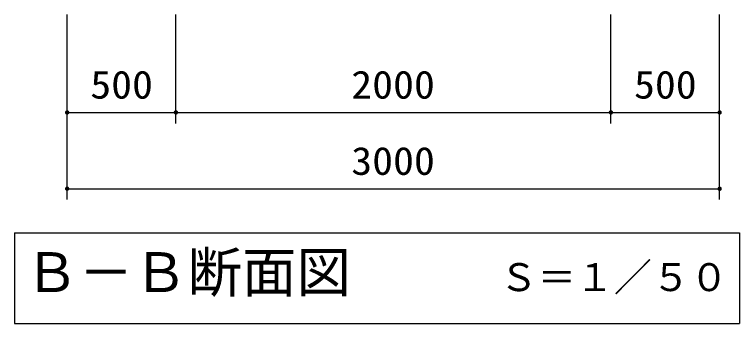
# Model space of a CAD drawing. Units: millimetres, scale not verified. Extents: x -14850 to 14850, y -10500 to 10500.
# Drawn here: x -329 to 3004, y -7814 to -6396 of the extents above; entities that cross this region are included whole.
import ezdxf
from ezdxf.enums import TextEntityAlignment as Align

# ---------------------------------------------------------------- set-up
doc = ezdxf.new("R2010")
doc.units = ezdxf.units.MM
doc.header["$LTSCALE"] = 50
doc.layers.add('0-0_製作', color=5, linetype='Continuous', lineweight=25)
doc.layers.add('0-6_水管', color=3, linetype='Continuous', lineweight=25)
doc.styles.add('ＭＳ ゴシック', font='')
doc.styles.get('ＭＳ ゴシック').set_extended_font_data('MS Gothic')

msp = doc.modelspace()

# ---------------------------------------------------------------- linework, layer by layer
at = {"layer": '0-0_製作', "color": 2}
for p, q in [((-87.32, -6895.61), (-87.32, -6396.3)), ((412.68, -6895.61), (412.68, -6396.3)), ((2412.68, -6895.61), (2412.68, -6396.3)), ((2912.67, -6895.61), (2912.67, -6396.3)), ((-87.32, -6845.61), (412.68, -6845.61)), ((-87.32, -7245.61), (-87.32, -6845.61)), ((412.68, -6845.61), (2412.68, -6845.61)), ((2412.68, -6845.61), (2912.67, -6845.61)), ((2912.67, -7245.61), (2912.67, -6845.61)), ((-87.32, -7195.61), (2912.67, -7195.61))]:
    msp.add_line(p, q, dxfattribs=at)
at = {"layer": '0-0_製作'}
for points in [[(-97.3, -6844.99), (-87.32, -6845.61), (-97.32, -6845.61)], [(-97.32, -6845.61), (-87.32, -6845.61), (-97.25, -6846.87)], [(-97.3, -6844.99), (-87.32, -6835.61), (-87.32, -6845.61)], [(-97.15, -6843.74), (-87.32, -6835.61), (-97.3, -6844.99)], [(-97.25, -6846.87), (-87.32, -6845.61), (-97.01, -6848.1)], [(-96.83, -6842.52), (-87.32, -6835.61), (-97.15, -6843.74)], [(-97.01, -6848.1), (-87.32, -6845.61), (-96.62, -6849.3)], [(-96.37, -6841.36), (-87.32, -6835.61), (-96.83, -6842.52)], [(-96.62, -6849.3), (-87.32, -6845.61), (-96.09, -6850.43)], [(-95.77, -6840.26), (-87.32, -6835.61), (-96.37, -6841.36)], [(-96.09, -6850.43), (-87.32, -6845.61), (-95.41, -6851.49)], [(-95.03, -6839.24), (-87.32, -6835.61), (-95.77, -6840.26)], [(-95.41, -6851.49), (-87.32, -6845.61), (-94.61, -6852.46)], [(-94.17, -6838.33), (-87.32, -6835.61), (-95.03, -6839.24)], [(-94.61, -6852.46), (-87.32, -6845.61), (-93.7, -6853.32)], [(-93.2, -6837.52), (-87.32, -6835.61), (-94.17, -6838.33)], [(-93.7, -6853.32), (-87.32, -6845.61), (-92.68, -6854.06)], [(-92.14, -6836.85), (-87.32, -6835.61), (-93.2, -6837.52)], [(-92.68, -6854.06), (-87.32, -6845.61), (-91.58, -6854.66)], [(-91.01, -6836.32), (-87.32, -6835.61), (-92.14, -6836.85)], [(-91.58, -6854.66), (-87.32, -6845.61), (-90.41, -6855.13)], [(-89.81, -6835.93), (-87.32, -6835.61), (-91.01, -6836.32)], [(-90.41, -6855.13), (-87.32, -6845.61), (-89.2, -6855.44)], [(-88.58, -6835.69), (-87.32, -6835.61), (-89.81, -6835.93)], [(-89.2, -6855.44), (-87.32, -6845.61), (-87.95, -6855.59)], [(-87.95, -6855.59), (-87.32, -6845.61), (-87.32, -6855.61)], [(-87.32, -6835.61), (-77.32, -6845.61), (-87.32, -6845.61)], [(-87.32, -6835.61), (-77.4, -6844.36), (-77.32, -6845.61)], [(-87.32, -6835.61), (-77.64, -6843.13), (-77.4, -6844.36)], [(-87.32, -6835.61), (-78.03, -6841.93), (-77.64, -6843.13)], [(-87.32, -6835.61), (-78.56, -6840.8), (-78.03, -6841.93)], [(-87.32, -6835.61), (-79.23, -6839.74), (-78.56, -6840.8)], [(-87.32, -6835.61), (-80.03, -6838.77), (-79.23, -6839.74)], [(-87.32, -6835.61), (-80.95, -6837.91), (-80.03, -6838.77)], [(-87.32, -6835.61), (-81.97, -6837.17), (-80.95, -6837.91)], [(-87.32, -6835.61), (-83.07, -6836.57), (-81.97, -6837.17)], [(-87.32, -6835.61), (-84.23, -6836.1), (-83.07, -6836.57)], [(-87.32, -6835.61), (-85.45, -6835.79), (-84.23, -6836.1)], [(-87.32, -6835.61), (-86.7, -6835.63), (-85.45, -6835.79)], [(-87.32, -6845.61), (-86.07, -6855.54), (-87.32, -6855.61)], [(-87.32, -6845.61), (-84.84, -6855.3), (-86.07, -6855.54)], [(-87.32, -6845.61), (-83.64, -6854.91), (-84.84, -6855.3)], [(-87.32, -6845.61), (-82.51, -6854.38), (-83.64, -6854.91)], [(-87.32, -6845.61), (-81.45, -6853.7), (-82.51, -6854.38)], [(-87.32, -6845.61), (-80.48, -6852.9), (-81.45, -6853.7)], [(-87.32, -6845.61), (-79.62, -6851.99), (-80.48, -6852.9)], [(-87.32, -6845.61), (-78.88, -6850.97), (-79.62, -6851.99)], [(-87.32, -6845.61), (-78.28, -6849.87), (-78.88, -6850.97)], [(-87.32, -6845.61), (-77.81, -6848.7), (-78.28, -6849.87)], [(-87.32, -6845.61), (-77.5, -6847.49), (-77.81, -6848.7)], [(-87.32, -6845.61), (-77.34, -6846.24), (-77.5, -6847.49)], [(-87.32, -6845.61), (-77.32, -6845.61), (-77.34, -6846.24)], [(402.68, -6845.61), (412.68, -6835.61), (412.68, -6845.61)], [(402.7, -6844.99), (412.68, -6835.61), (402.68, -6845.61)], [(402.68, -6845.61), (412.68, -6845.61), (402.76, -6846.87)], [(402.85, -6843.74), (412.68, -6835.61), (402.7, -6844.99)], [(402.76, -6846.87), (412.68, -6845.61), (402.99, -6848.1)], [(403.17, -6842.52), (412.68, -6835.61), (402.85, -6843.74)], [(402.99, -6848.1), (412.68, -6845.61), (403.38, -6849.3)], [(403.63, -6841.36), (412.68, -6835.61), (403.17, -6842.52)], [(403.38, -6849.3), (412.68, -6845.61), (403.91, -6850.43)], [(404.23, -6840.26), (412.68, -6835.61), (403.63, -6841.36)], [(403.91, -6850.43), (412.68, -6845.61), (404.59, -6851.49)], [(404.97, -6839.24), (412.68, -6835.61), (404.23, -6840.26)], [(404.59, -6851.49), (412.68, -6845.61), (405.39, -6852.46)], [(405.83, -6838.33), (412.68, -6835.61), (404.97, -6839.24)], [(405.39, -6852.46), (412.68, -6845.61), (406.3, -6853.32)], [(406.8, -6837.52), (412.68, -6835.61), (405.83, -6838.33)], [(406.3, -6853.32), (412.68, -6845.61), (407.32, -6854.06)], [(407.86, -6836.85), (412.68, -6835.61), (406.8, -6837.52)], [(407.32, -6854.06), (412.68, -6845.61), (408.42, -6854.66)], [(409, -6836.32), (412.68, -6835.61), (407.86, -6836.85)], [(408.42, -6854.66), (412.68, -6845.61), (409.59, -6855.13)], [(410.19, -6835.93), (412.68, -6835.61), (409, -6836.32)], [(409.59, -6855.13), (412.68, -6845.61), (410.8, -6855.44)], [(411.42, -6835.69), (412.68, -6835.61), (410.19, -6835.93)], [(410.8, -6855.44), (412.68, -6845.61), (412.05, -6855.59)], [(412.05, -6855.59), (412.68, -6845.61), (412.68, -6855.61)], [(412.68, -6835.61), (422.6, -6844.36), (412.68, -6845.61)], [(412.68, -6835.61), (422.36, -6843.13), (422.6, -6844.36)], [(412.68, -6835.61), (421.97, -6841.93), (422.36, -6843.13)], [(412.68, -6835.61), (421.44, -6840.8), (421.97, -6841.93)], [(412.68, -6835.61), (420.77, -6839.74), (421.44, -6840.8)], [(412.68, -6835.61), (419.97, -6838.77), (420.77, -6839.74)], [(412.68, -6835.61), (419.05, -6837.91), (419.97, -6838.77)], [(412.68, -6835.61), (418.04, -6837.17), (419.05, -6837.91)], [(412.68, -6835.61), (416.93, -6836.57), (418.04, -6837.17)], [(412.68, -6835.61), (415.77, -6836.1), (416.93, -6836.57)], [(412.68, -6835.61), (414.55, -6835.79), (415.77, -6836.1)], [(412.68, -6835.61), (413.3, -6835.63), (414.55, -6835.79)], [(412.68, -6845.61), (422.6, -6844.36), (422.68, -6845.61)], [(412.68, -6845.61), (413.93, -6855.54), (412.68, -6855.61)], [(412.68, -6845.61), (415.16, -6855.3), (413.93, -6855.54)], [(412.68, -6845.61), (416.36, -6854.91), (415.16, -6855.3)], [(412.68, -6845.61), (417.49, -6854.38), (416.36, -6854.91)], [(412.68, -6845.61), (418.55, -6853.7), (417.49, -6854.38)], [(412.68, -6845.61), (419.52, -6852.9), (418.55, -6853.7)], [(412.68, -6845.61), (420.38, -6851.99), (419.52, -6852.9)], [(412.68, -6845.61), (421.12, -6850.97), (420.38, -6851.99)], [(412.68, -6845.61), (421.73, -6849.87), (421.12, -6850.97)], [(412.68, -6845.61), (422.19, -6848.7), (421.73, -6849.87)], [(412.68, -6845.61), (422.5, -6847.49), (422.19, -6848.7)], [(412.68, -6845.61), (422.66, -6846.24), (422.5, -6847.49)], [(412.68, -6845.61), (422.68, -6845.61), (422.66, -6846.24)], [(2402.68, -6845.61), (2412.68, -6835.61), (2412.68, -6845.61)], [(2402.7, -6844.99), (2412.68, -6835.61), (2402.68, -6845.61)], [(2402.99, -6848.1), (2402.68, -6845.61), (2412.68, -6845.61)], [(2402.76, -6846.87), (2402.68, -6845.61), (2402.99, -6848.1)], [(2402.85, -6843.74), (2412.68, -6835.61), (2402.7, -6844.99)], [(2403.17, -6842.52), (2412.68, -6835.61), (2402.85, -6843.74)], [(2402.99, -6848.1), (2412.68, -6845.61), (2403.38, -6849.3)], [(2403.63, -6841.36), (2412.68, -6835.61), (2403.17, -6842.52)], [(2403.38, -6849.3), (2412.68, -6845.61), (2403.91, -6850.43)], [(2404.23, -6840.26), (2412.68, -6835.61), (2403.63, -6841.36)], [(2403.91, -6850.43), (2412.68, -6845.61), (2404.59, -6851.49)], [(2404.97, -6839.24), (2412.68, -6835.61), (2404.23, -6840.26)], [(2404.59, -6851.49), (2412.68, -6845.61), (2405.39, -6852.46)], [(2405.83, -6838.33), (2412.68, -6835.61), (2404.97, -6839.24)], [(2405.39, -6852.46), (2412.68, -6845.61), (2406.3, -6853.32)], [(2406.8, -6837.52), (2412.68, -6835.61), (2405.83, -6838.33)], [(2406.3, -6853.32), (2412.68, -6845.61), (2407.32, -6854.06)], [(2406.8, -6837.52), (2411.42, -6835.69), (2412.68, -6835.61)], [(2407.86, -6836.85), (2411.42, -6835.69), (2406.8, -6837.52)], [(2407.32, -6854.06), (2412.68, -6845.61), (2408.42, -6854.66)], [(2407.86, -6836.85), (2410.19, -6835.93), (2411.42, -6835.69)], [(2409, -6836.32), (2410.19, -6835.93), (2407.86, -6836.85)], [(2408.42, -6854.66), (2412.68, -6845.61), (2409.59, -6855.13)], [(2409.59, -6855.13), (2412.68, -6845.61), (2410.8, -6855.44)], [(2410.8, -6855.44), (2412.68, -6845.61), (2412.05, -6855.59)], [(2412.05, -6855.59), (2412.68, -6845.61), (2412.68, -6855.61)], [(2412.68, -6835.61), (2421.97, -6841.93), (2412.68, -6845.61)], [(2412.68, -6835.61), (2421.44, -6840.8), (2421.97, -6841.93)], [(2412.68, -6835.61), (2420.77, -6839.74), (2421.44, -6840.8)], [(2412.68, -6835.61), (2419.97, -6838.77), (2420.77, -6839.74)], [(2412.68, -6835.61), (2419.05, -6837.91), (2419.97, -6838.77)], [(2412.68, -6835.61), (2418.03, -6837.17), (2419.05, -6837.91)], [(2412.68, -6835.61), (2416.93, -6836.57), (2418.03, -6837.17)], [(2412.68, -6835.61), (2415.77, -6836.1), (2416.93, -6836.57)], [(2412.68, -6835.61), (2414.55, -6835.79), (2415.77, -6836.1)], [(2412.68, -6835.61), (2413.3, -6835.63), (2414.55, -6835.79)], [(2412.68, -6845.61), (2421.97, -6841.93), (2422.36, -6843.13)], [(2412.68, -6845.61), (2422.36, -6843.13), (2422.6, -6844.36)], [(2412.68, -6845.61), (2422.6, -6844.36), (2422.68, -6845.61)], [(2412.68, -6845.61), (2419.52, -6852.9), (2412.68, -6855.61)], [(2412.68, -6845.61), (2420.38, -6851.99), (2419.52, -6852.9)], [(2412.68, -6845.61), (2421.12, -6850.97), (2420.38, -6851.99)], [(2412.68, -6845.61), (2421.72, -6849.87), (2421.12, -6850.97)], [(2412.68, -6845.61), (2422.19, -6848.7), (2421.72, -6849.87)], [(2412.68, -6845.61), (2422.5, -6847.49), (2422.19, -6848.7)], [(2412.68, -6845.61), (2422.66, -6846.24), (2422.5, -6847.49)], [(2412.68, -6845.61), (2422.68, -6845.61), (2422.66, -6846.24)], [(2412.68, -6855.61), (2419.52, -6852.9), (2418.55, -6853.7)], [(2412.68, -6855.61), (2418.55, -6853.7), (2413.93, -6855.54)], [(2413.93, -6855.54), (2418.55, -6853.7), (2417.49, -6854.38)], [(2413.93, -6855.54), (2417.49, -6854.38), (2415.16, -6855.3)], [(2415.16, -6855.3), (2417.49, -6854.38), (2416.36, -6854.91)], [(2902.67, -6845.61), (2912.67, -6835.61), (2912.67, -6845.61)], [(2902.69, -6844.99), (2912.67, -6835.61), (2902.67, -6845.61)], [(2903.38, -6849.3), (2902.67, -6845.61), (2912.67, -6845.61)], [(2902.99, -6848.1), (2902.67, -6845.61), (2903.38, -6849.3)], [(2902.75, -6846.87), (2902.67, -6845.61), (2902.99, -6848.1)], [(2902.85, -6843.74), (2912.67, -6835.61), (2902.69, -6844.99)], [(2903.16, -6842.52), (2912.67, -6835.61), (2902.85, -6843.74)], [(2903.63, -6841.36), (2912.67, -6835.61), (2903.16, -6842.52)], [(2903.38, -6849.3), (2912.67, -6845.61), (2903.91, -6850.43)], [(2904.23, -6840.26), (2912.67, -6835.61), (2903.63, -6841.36)], [(2903.91, -6850.43), (2912.67, -6845.61), (2904.58, -6851.49)], [(2904.97, -6839.24), (2912.67, -6835.61), (2904.23, -6840.26)], [(2904.58, -6851.49), (2912.67, -6845.61), (2905.39, -6852.46)], [(2905.83, -6838.33), (2912.67, -6835.61), (2904.97, -6839.24)], [(2905.39, -6852.46), (2912.67, -6845.61), (2906.3, -6853.32)], [(2905.83, -6838.33), (2911.42, -6835.69), (2912.67, -6835.61)], [(2906.8, -6837.52), (2911.42, -6835.69), (2905.83, -6838.33)], [(2906.3, -6853.32), (2912.67, -6845.61), (2907.32, -6854.06)], [(2906.8, -6837.52), (2910.19, -6835.93), (2911.42, -6835.69)], [(2907.86, -6836.85), (2910.19, -6835.93), (2906.8, -6837.52)], [(2907.32, -6854.06), (2912.67, -6845.61), (2908.42, -6854.66)], [(2907.86, -6836.85), (2908.99, -6836.32), (2910.19, -6835.93)], [(2908.42, -6854.66), (2912.67, -6845.61), (2909.58, -6855.13)], [(2909.58, -6855.13), (2912.67, -6845.61), (2910.8, -6855.44)], [(2910.8, -6855.44), (2912.67, -6845.61), (2912.05, -6855.59)], [(2912.05, -6855.59), (2912.67, -6845.61), (2912.67, -6855.61)], [(2912.67, -6835.61), (2921.44, -6840.8), (2912.67, -6845.61)], [(2912.67, -6835.61), (2920.77, -6839.74), (2921.44, -6840.8)], [(2912.67, -6835.61), (2919.96, -6838.77), (2920.77, -6839.74)], [(2912.67, -6835.61), (2919.05, -6837.91), (2919.96, -6838.77)], [(2912.67, -6835.61), (2918.03, -6837.17), (2919.05, -6837.91)], [(2912.67, -6835.61), (2916.93, -6836.57), (2918.03, -6837.17)], [(2912.67, -6835.61), (2915.77, -6836.1), (2916.93, -6836.57)], [(2912.67, -6835.61), (2914.55, -6835.79), (2915.77, -6836.1)], [(2912.67, -6835.61), (2913.3, -6835.63), (2914.55, -6835.79)], [(2912.67, -6845.61), (2921.44, -6840.8), (2921.97, -6841.93)], [(2912.67, -6845.61), (2921.97, -6841.93), (2922.36, -6843.13)], [(2912.67, -6845.61), (2922.36, -6843.13), (2922.6, -6844.36)], [(2912.67, -6845.61), (2922.6, -6844.36), (2922.67, -6845.61)], [(2912.67, -6845.61), (2920.38, -6851.99), (2912.67, -6855.61)], [(2912.67, -6845.61), (2921.12, -6850.97), (2920.38, -6851.99)], [(2912.67, -6845.61), (2921.72, -6849.87), (2921.12, -6850.97)], [(2912.67, -6845.61), (2922.19, -6848.7), (2921.72, -6849.87)], [(2912.67, -6845.61), (2922.5, -6847.49), (2922.19, -6848.7)], [(2912.67, -6845.61), (2922.66, -6846.24), (2922.5, -6847.49)], [(2912.67, -6845.61), (2922.67, -6845.61), (2922.66, -6846.24)], [(2912.67, -6855.61), (2920.38, -6851.99), (2919.52, -6852.9)], [(2912.67, -6855.61), (2919.52, -6852.9), (2913.93, -6855.54)], [(2913.93, -6855.54), (2919.52, -6852.9), (2918.55, -6853.7)], [(2913.93, -6855.54), (2918.55, -6853.7), (2915.16, -6855.3)], [(2915.16, -6855.3), (2918.55, -6853.7), (2917.49, -6854.38)], [(2915.16, -6855.3), (2917.49, -6854.38), (2916.36, -6854.91)], [(-97.3, -7194.99), (-87.32, -7195.61), (-97.32, -7195.61)], [(-97.32, -7195.61), (-87.32, -7195.61), (-97.25, -7196.87)], [(-97.3, -7194.99), (-87.32, -7185.61), (-87.32, -7195.61)], [(-97.15, -7193.74), (-87.32, -7185.61), (-97.3, -7194.99)], [(-97.25, -7196.87), (-87.32, -7195.61), (-97.01, -7198.1)], [(-96.83, -7192.52), (-87.32, -7185.61), (-97.15, -7193.74)], [(-97.01, -7198.1), (-87.32, -7195.61), (-96.62, -7199.3)], [(-96.37, -7191.36), (-87.32, -7185.61), (-96.83, -7192.52)], [(-96.62, -7199.3), (-87.32, -7195.61), (-96.09, -7200.43)], [(-95.77, -7190.26), (-87.32, -7185.61), (-96.37, -7191.36)], [(-96.09, -7200.43), (-87.32, -7195.61), (-95.41, -7201.49)], [(-95.03, -7189.24), (-87.32, -7185.61), (-95.77, -7190.26)], [(-95.41, -7201.49), (-87.32, -7195.61), (-94.61, -7202.46)], [(-94.17, -7188.33), (-87.32, -7185.61), (-95.03, -7189.24)], [(-94.61, -7202.46), (-87.32, -7195.61), (-93.7, -7203.32)], [(-93.2, -7187.52), (-87.32, -7185.61), (-94.17, -7188.33)], [(-93.7, -7203.32), (-87.32, -7195.61), (-92.68, -7204.06)], [(-92.14, -7186.85), (-87.32, -7185.61), (-93.2, -7187.52)], [(-92.68, -7204.06), (-87.32, -7195.61), (-91.58, -7204.66)], [(-91.01, -7186.32), (-87.32, -7185.61), (-92.14, -7186.85)], [(-91.58, -7204.66), (-87.32, -7195.61), (-90.41, -7205.13)], [(-89.81, -7185.93), (-87.32, -7185.61), (-91.01, -7186.32)], [(-90.41, -7205.13), (-87.32, -7195.61), (-89.2, -7205.44)], [(-88.58, -7185.69), (-87.32, -7185.61), (-89.81, -7185.93)], [(-89.2, -7205.44), (-87.32, -7195.61), (-87.95, -7205.59)], [(-87.95, -7205.59), (-87.32, -7195.61), (-87.32, -7205.61)], [(-87.32, -7185.61), (-77.32, -7195.61), (-87.32, -7195.61)], [(-87.32, -7185.61), (-77.4, -7194.36), (-77.32, -7195.61)], [(-87.32, -7185.61), (-77.64, -7193.13), (-77.4, -7194.36)], [(-87.32, -7185.61), (-78.03, -7191.93), (-77.64, -7193.13)], [(-87.32, -7185.61), (-78.56, -7190.8), (-78.03, -7191.93)], [(-87.32, -7185.61), (-79.23, -7189.74), (-78.56, -7190.8)], [(-87.32, -7185.61), (-80.03, -7188.77), (-79.23, -7189.74)], [(-87.32, -7185.61), (-80.95, -7187.91), (-80.03, -7188.77)], [(-87.32, -7185.61), (-81.97, -7187.17), (-80.95, -7187.91)], [(-87.32, -7185.61), (-83.07, -7186.57), (-81.97, -7187.17)], [(-87.32, -7185.61), (-84.23, -7186.1), (-83.07, -7186.57)], [(-87.32, -7185.61), (-85.45, -7185.79), (-84.23, -7186.1)], [(-87.32, -7185.61), (-86.7, -7185.63), (-85.45, -7185.79)], [(-87.32, -7195.61), (-86.07, -7205.54), (-87.32, -7205.61)], [(-87.32, -7195.61), (-84.84, -7205.3), (-86.07, -7205.54)], [(-87.32, -7195.61), (-83.64, -7204.91), (-84.84, -7205.3)], [(-87.32, -7195.61), (-82.51, -7204.38), (-83.64, -7204.91)], [(-87.32, -7195.61), (-81.45, -7203.7), (-82.51, -7204.38)], [(-87.32, -7195.61), (-80.48, -7202.9), (-81.45, -7203.7)], [(-87.32, -7195.61), (-79.62, -7201.99), (-80.48, -7202.9)], [(-87.32, -7195.61), (-78.88, -7200.97), (-79.62, -7201.99)], [(-87.32, -7195.61), (-78.28, -7199.87), (-78.88, -7200.97)], [(-87.32, -7195.61), (-77.81, -7198.7), (-78.28, -7199.87)], [(-87.32, -7195.61), (-77.5, -7197.49), (-77.81, -7198.7)], [(-87.32, -7195.61), (-77.34, -7196.24), (-77.5, -7197.49)], [(-87.32, -7195.61), (-77.32, -7195.61), (-77.34, -7196.24)], [(2902.67, -7195.61), (2912.67, -7185.61), (2912.67, -7195.61)], [(2902.69, -7194.99), (2912.67, -7185.61), (2902.67, -7195.61)], [(2903.38, -7199.3), (2902.67, -7195.61), (2912.67, -7195.61)], [(2902.99, -7198.1), (2902.67, -7195.61), (2903.38, -7199.3)], [(2902.75, -7196.87), (2902.67, -7195.61), (2902.99, -7198.1)], [(2902.85, -7193.74), (2912.67, -7185.61), (2902.69, -7194.99)], [(2903.16, -7192.52), (2912.67, -7185.61), (2902.85, -7193.74)], [(2903.63, -7191.36), (2912.67, -7185.61), (2903.16, -7192.52)], [(2903.38, -7199.3), (2912.67, -7195.61), (2903.91, -7200.43)], [(2904.23, -7190.26), (2912.67, -7185.61), (2903.63, -7191.36)], [(2903.91, -7200.43), (2912.67, -7195.61), (2904.58, -7201.49)], [(2904.97, -7189.24), (2912.67, -7185.61), (2904.23, -7190.26)], [(2904.58, -7201.49), (2912.67, -7195.61), (2905.39, -7202.46)], [(2905.83, -7188.33), (2912.67, -7185.61), (2904.97, -7189.24)], [(2905.39, -7202.46), (2912.67, -7195.61), (2906.3, -7203.32)], [(2905.83, -7188.33), (2911.42, -7185.69), (2912.67, -7185.61)], [(2906.8, -7187.52), (2911.42, -7185.69), (2905.83, -7188.33)], [(2906.3, -7203.32), (2912.67, -7195.61), (2907.32, -7204.06)], [(2906.8, -7187.52), (2910.19, -7185.93), (2911.42, -7185.69)], [(2907.86, -7186.85), (2910.19, -7185.93), (2906.8, -7187.52)], [(2907.32, -7204.06), (2912.67, -7195.61), (2908.42, -7204.66)], [(2907.86, -7186.85), (2908.99, -7186.32), (2910.19, -7185.93)], [(2908.42, -7204.66), (2912.67, -7195.61), (2909.58, -7205.13)], [(2909.58, -7205.13), (2912.67, -7195.61), (2910.8, -7205.44)], [(2910.8, -7205.44), (2912.67, -7195.61), (2912.05, -7205.59)], [(2912.05, -7205.59), (2912.67, -7195.61), (2912.67, -7205.61)], [(2912.67, -7185.61), (2921.44, -7190.8), (2912.67, -7195.61)], [(2912.67, -7185.61), (2920.77, -7189.74), (2921.44, -7190.8)], [(2912.67, -7185.61), (2919.96, -7188.77), (2920.77, -7189.74)], [(2912.67, -7185.61), (2919.05, -7187.91), (2919.96, -7188.77)], [(2912.67, -7185.61), (2918.03, -7187.17), (2919.05, -7187.91)], [(2912.67, -7185.61), (2916.93, -7186.57), (2918.03, -7187.17)], [(2912.67, -7185.61), (2915.77, -7186.1), (2916.93, -7186.57)], [(2912.67, -7185.61), (2914.55, -7185.79), (2915.77, -7186.1)], [(2912.67, -7185.61), (2913.3, -7185.63), (2914.55, -7185.79)], [(2912.67, -7195.61), (2921.44, -7190.8), (2921.97, -7191.93)], [(2912.67, -7195.61), (2921.97, -7191.93), (2922.36, -7193.13)], [(2912.67, -7195.61), (2922.36, -7193.13), (2922.6, -7194.36)], [(2912.67, -7195.61), (2922.6, -7194.36), (2922.67, -7195.61)], [(2912.67, -7195.61), (2920.38, -7201.99), (2912.67, -7205.61)], [(2912.67, -7195.61), (2921.12, -7200.97), (2920.38, -7201.99)], [(2912.67, -7195.61), (2921.72, -7199.87), (2921.12, -7200.97)], [(2912.67, -7195.61), (2922.19, -7198.7), (2921.72, -7199.87)], [(2912.67, -7195.61), (2922.5, -7197.49), (2922.19, -7198.7)], [(2912.67, -7195.61), (2922.66, -7196.24), (2922.5, -7197.49)], [(2912.67, -7195.61), (2922.67, -7195.61), (2922.66, -7196.24)], [(2912.67, -7205.61), (2920.38, -7201.99), (2919.52, -7202.9)], [(2912.67, -7205.61), (2919.52, -7202.9), (2913.93, -7205.54)], [(2913.93, -7205.54), (2919.52, -7202.9), (2918.55, -7203.7)], [(2913.93, -7205.54), (2918.55, -7203.7), (2915.16, -7205.3)], [(2915.16, -7205.3), (2918.55, -7203.7), (2917.49, -7204.38)], [(2915.16, -7205.3), (2917.49, -7204.38), (2916.36, -7204.91)]]:
    msp.add_solid(points, dxfattribs=at)
at = {"layer": '0-6_水管'}
for p, q in [((-329.43, -7397.26), (-329.43, -7813.92)), ((-329.43, -7813.92), (3003.91, -7813.92))]:
    msp.add_line(p, q, dxfattribs=at)
msp.add_lwpolyline([(-329.43, -7397.26), (3003.91, -7397.26), (3003.91, -7813.92)], dxfattribs=at)

# ---------------------------------------------------------------- texts
at = {"layer": '0-0_製作', "color": 4, "style": 'ＭＳ ゴシック', "width": 1.1}
for s, p in [('500', (18.93, -6820.61)), ('2000', (1218.93, -6820.61)), ('500', (2518.93, -6820.61)), ('3000', (1218.93, -7170.61))]:
    msp.add_text(s, height=128.4, dxfattribs=at).set_placement(p, align=Align.BOTTOM_LEFT)
at = {"layer": '0-6_水管', "color": 4, "style": 'ＭＳ ゴシック'}
for s, height, p in [('Ｂ－Ｂ断面図', 183.3, (-283.39, -7725.23)), ('Ｓ＝１／５０', 128.4, (1900.71, -7704.02))]:
    msp.add_text(s, height=height, dxfattribs=at).set_placement(p, align=Align.BOTTOM_LEFT)

doc.saveas('drawing.dxf')
